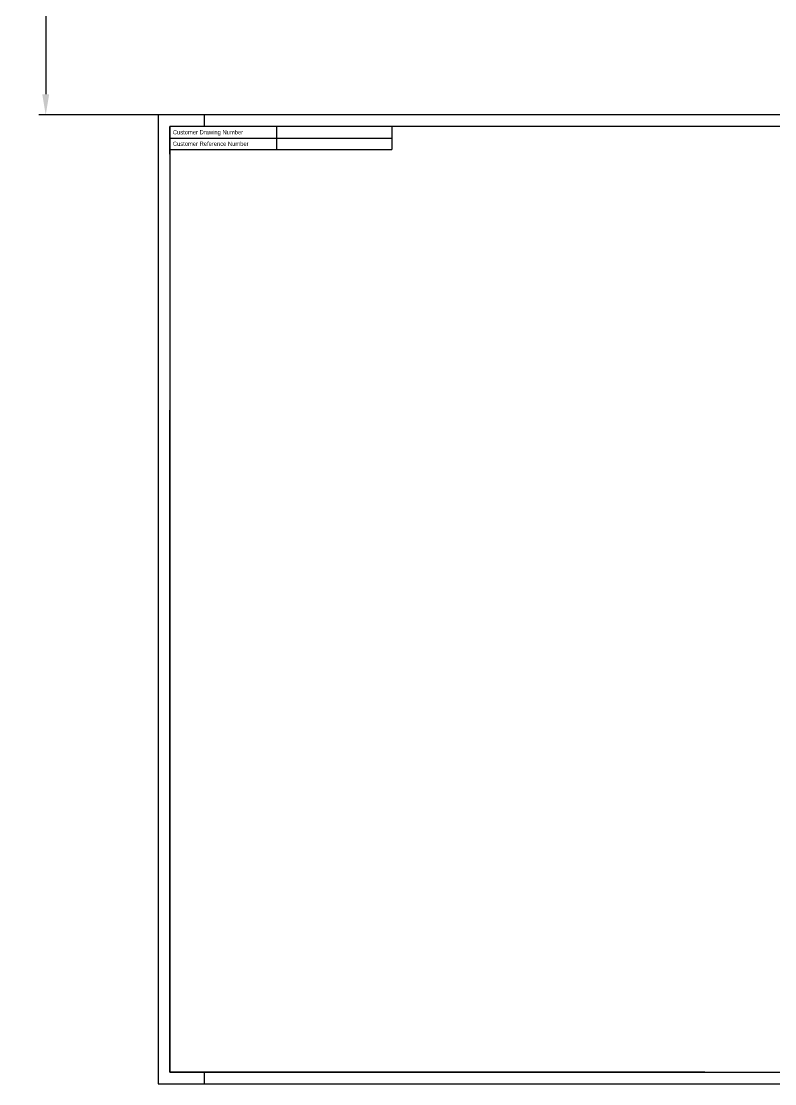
# Model space of a CAD drawing. Header units: millimetres. Extents: x -64 to 12559, y -1885 to 462.
# Drawn here: x -64.4 to 262.3, y -475 to -14.4 of the extents above; entities that cross this region are included whole.
import ezdxf

# ---------------------------------------------------------------- set-up
doc = ezdxf.new("R2010")
doc.units = ezdxf.units.MM
doc.header["$LTSCALE"] = 2
doc.layers.add('2', color=7, linetype='Continuous', lineweight=25)
doc.layers.add('5', color=7, linetype='Continuous', lineweight=25)
doc.layers.add('5H', color=7, linetype='Continuous')
doc.layers.add('FRAME51', color=7, linetype='Continuous')
doc.styles.add('Arial', font='arial.ttf')
doc.styles.add('MONOSPACE821BT', font='monos.ttf', dxfattribs={"width": 0.8})
doc.styles.add('S07', font='simplex.shx', dxfattribs={"width": 0.7})
doc.styles.add('SIMPLEX', font='simplex.shx', dxfattribs={"width": 0.8})
doc.dimstyles.new('WALTER_1$0', dxfattribs={"dimtxt": 3.5, "dimasz": 4.5, "dimexe": 1.5, "dimexo": 0, "dimgap": 1.2, "dimtad": 1, "dimdec": 3, "dimdsep": 46, "dimtxsty": 'S07', "dimcen": 2.3, "dimclrd": 256, "dimclre": 256, "dimclrt": 256, "dimadec": 0, "dimazin": 0, "dimtfac": 0.6, "dimtdec": 3, "dimtmove": 0, "dimatfit": 3, "dimfxl": 1, "dimtolj": 1, "dimarcsym": 0})

# ---------------------------------------------------------------- blocks, each defined once
blk = doc.blocks.new('RAHMEN_RAHM-A2Q')
at = {"layer": '5', "color": 3, "linetype": 'Continuous'}
for p, q in [((15, 415), (15, 410)), ((396, 415), (396, 410)), ((15, 0), (15, -5)), ((396, 0), (396, -5))]:
    blk.add_line(p, q, dxfattribs=at)
at = {"layer": '5', "color": 4}
for p in [(584, 65.8), (403, 0)]:
    blk.add_line(p, (584, 0), dxfattribs=at)
at = {"layer": '5', "color": 7, "linetype": 'Continuous'}
blk.add_lwpolyline([(589, -5), (589, 415), (-5, 415), (-5, -5)], close=True, dxfattribs=at)
at = {"layer": '5', "color": 4}
blk.add_lwpolyline([(584, 65.8), (584, 410), (0, 410), (0, 0), (403, 0)], dxfattribs=at)
at = {"layer": '5H', "color": 7}
for p, q in [((0, 0), (0, 287)), ((232, 0), (0, 0))]:
    blk.add_line(p, q, dxfattribs=at)
at = {"layer": 'FRAME51', "color": 4}
blk.add_line((0, 398), (0, 410), dxfattribs=at)
at = {"layer": 'FRAME51', "color": 7, "linetype": 'Continuous'}
for p, q in [((46.25, 410), (46.25, 405)), ((0, 405), (96.25, 405)), ((46.25, 405), (46.25, 400))]:
    blk.add_line(p, q, dxfattribs=at)
at = {"layer": 'FRAME51', "color": 4, "linetype": 'Continuous'}
for p, q in [((96.25, 410), (96.25, 405)), ((96.25, 405), (96.25, 400)), ((0, 400), (96.25, 400))]:
    blk.add_line(p, q, dxfattribs=at)
at = {"layer": 'FRAME51', "style": 'Arial'}
blk.add_text('DIN A2', height=3.5, dxfattribs=at).set_placement((557.37, -4.19))
for tag, p in [('CAD_KDZNR', (1.36, 406.62)), ('KDZNR', (47.61, 406.02)), ('CAD_KDMAT_PROMPT', (1.36, 401.62)), ('KDMAT', (47.61, 401.02))]:
    blk.add_attdef(tag, p, '', height=1.8, dxfattribs=at)
at = {"layer": 'FRAME51', "flags": 1}
for tag, p in [('FILENAME', (492.82, -2.19)), ('KBZ', (504.5, -2.19))]:
    blk.add_attdef(tag, p, '', height=1, dxfattribs=at)
at = {"layer": 'FRAME51', "style": 'SIMPLEX', "width": 0.7}
for tag, p in [('MADR_INIT', (509.63, -3.52)), ('DATUM', (535.13, -3.52))]:
    blk.add_attdef(tag, p, '', height=2.5, dxfattribs=at)
blk = doc.blocks.new('*D41')
at = {"layer": '2', "lineweight": -2, "transparency": 16777216}
for p, q in [((-5, 415), (-56.75, 415)), ((-53.75, 406), (-53.75, -46)), ((-5, -55), (-56.75, -55))]:
    blk.add_line(p, q, dxfattribs=at)
at = {"layer": '2', "transparency": 16777216}
for points in [[(-55.25, 406), (-52.25, 406), (-53.75, 415)], [(-55.25, -46), (-52.25, -46), (-53.75, -55)]]:
    blk.add_solid(points, dxfattribs=at)
at = {"layer": 'Defpoints', "color": 0, "transparency": 16777216}
for p in [(-5, 415), (-53.75, -55), (-5, -55)]:
    blk.add_point(p, dxfattribs=at)
at = {"layer": '2', "transparency": 16777216, "insert": (-59.77, 180), "char_height": 7, "attachment_point": 5, "rotation": 90, "style": 'MONOSPACE821BT'}
blk.add_mtext('\\A1;470', dxfattribs=at)

msp = doc.modelspace()

# ---------------------------------------------------------------- block references
at = {"layer": 'FRAME51'}
msp.add_blockref('RAHMEN_RAHM-A2Q', (0, -470), dxfattribs=at).add_auto_attribs({'CAD_KDZNR': 'Customer Drawing Number', 'CAD_KDMAT_PROMPT': 'Customer Reference Number'})

# ---------------------------------------------------------------- dimensions: what is measured, and where the dimension line sits
at = {"layer": '2'}
dim = msp.add_linear_dim(base=(-53.7486, -55), p1=(-5, 415), p2=(-5, -55), angle=90, dimstyle='WALTER_1$0', override={"dimscale": 2, "dimtxsty": 'MONOSPACE821BT'}, dxfattribs=at)
dim.commit()
dim.dimension.update_dxf_attribs({"geometry": '*D41', "text_midpoint": (-59.7716, 180)})

doc.saveas('drawing.dxf')
